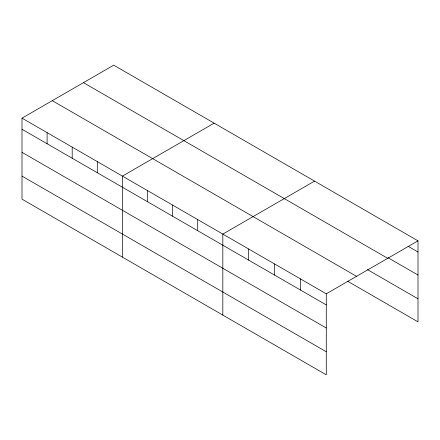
<?xml version="1.0" encoding="UTF-8"?>
<svg xmlns="http://www.w3.org/2000/svg" width="440" height="440" viewBox="0 0 440 440"><rect width="100%" height="100%" fill="white"/><g stroke="black" fill="none" stroke-linecap="round" stroke-linejoin="round"><path stroke-width="0.66" d="M22 118.14L326.271 293.81L326.271 374.82L22 199.149L22 118.14L113.729 65.181L418 240.851L418 321.86L347.463 281.138M214.137 123.151L122.408 176.11L122.408 257.12M314.55 181.121L222.822 234.08L222.822 315.09M326.271 293.81L418 240.851M408.007 246.202L418 251.972M388.025 257.73L418 275.033M83.457 82.66L387.728 258.324M367.45 269.61L418 298.798M52.272 100.661L356.543 276.331M22 129.261L326.271 304.931M22 152.323L326.271 327.993M22 176.088L326.271 351.758M300.41 278.878L300.41 289.999M274.544 263.945L274.544 275.066M248.683 249.013L248.683 260.134M197.714 219.588L197.714 230.709M172.612 205.095L172.612 216.216M147.51 190.603L147.51 201.724M97.306 161.618L97.306 172.739M72.204 147.125L72.204 158.246M47.102 132.633L47.102 143.754"/></g></svg>
